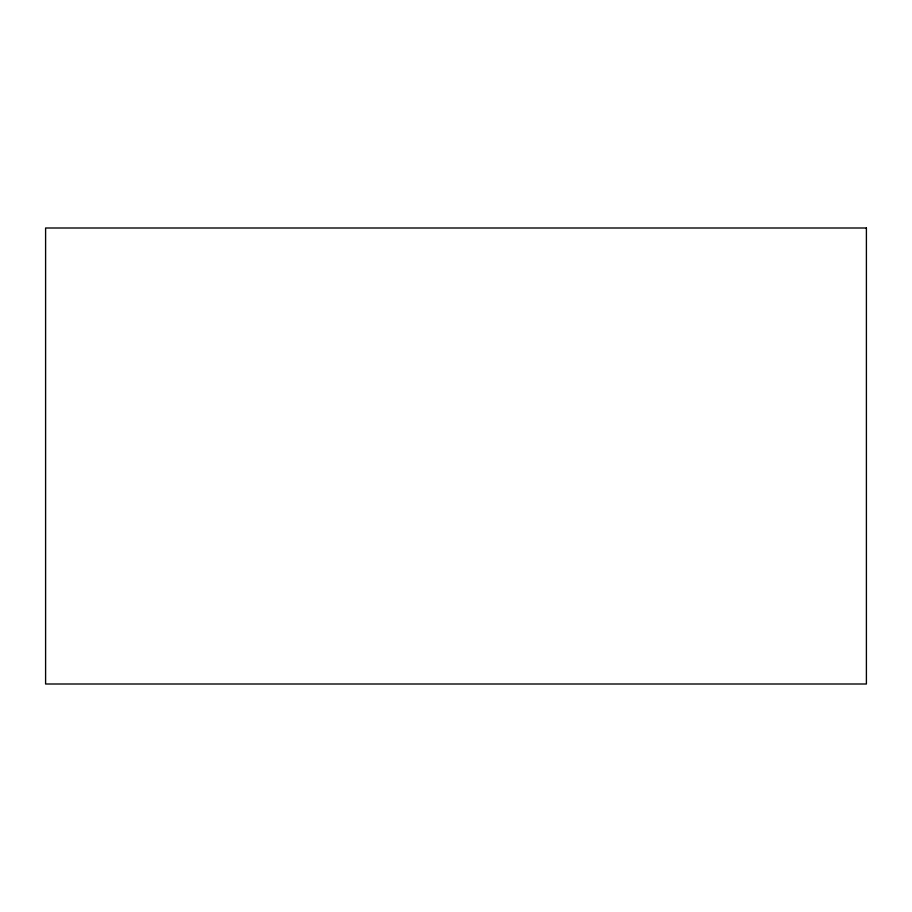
<?xml version="1.0" encoding="UTF-8"?>
<svg xmlns="http://www.w3.org/2000/svg" width="912" height="912" viewBox="0 0 912 912"><rect width="100%" height="100%" fill="white"/><g stroke="black" fill="none" stroke-linecap="round" stroke-linejoin="round"><path stroke-width="1.37" d="M866.4 228L45.6 228L45.6 684L866.4 684L866.4 228"/></g></svg>
